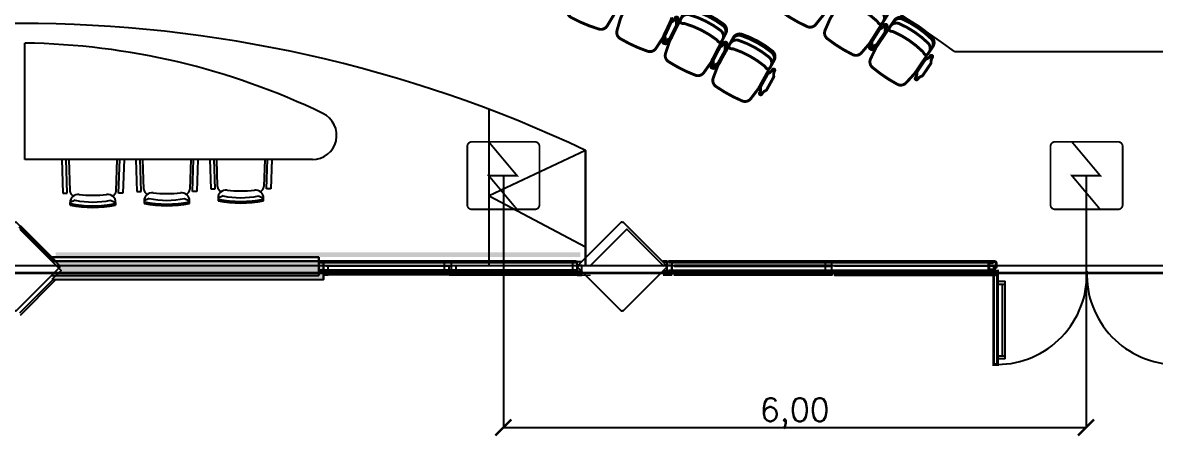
# Model space of a CAD drawing. Header units: metres. Extents: x -331 to 2982, y 362 to 2539.
# Drawn here: x 846.57 to 858.23, y 978.68 to 982.94 of the extents above; entities that cross this region are included whole.
import ezdxf

# ---------------------------------------------------------------- set-up
doc = ezdxf.new("R2010")
doc.units = ezdxf.units.M
doc.layers.get('0').update_dxf_attribs({"color": 251})
doc.layers.get('Defpoints').update_dxf_attribs({"color": 251})
doc.layers.add('_cotas', color=251, linetype='Continuous', lineweight=13)
doc.layers.add('BASE', color=8, linetype='Continuous', lineweight=5)
for name, color, linetype in [('CX', 251, 'Continuous'), ('DET. FUMAÇA', 1, 'Continuous'), ('Est', 251, 'Continuous'), ('Pis', 251, 'Continuous'), ('Renato', 7, 'Continuous')]:
    doc.layers.add(name, color=color, linetype=linetype)
doc.styles.add('COTA', font='simplex.shx')
doc.styles.get("Standard").update_dxf_attribs({"font": 'arial.ttf', "height": 0.3})
doc.dimstyles.new('1_100', dxfattribs={"dimtxt": 0.25, "dimasz": 0.15, "dimexe": 0.5, "dimexo": 0.25, "dimgap": 0.25, "dimtad": 1, "dimtxsty": 'Standard', "dimblk": 'DOT', "dimcen": 0.15, "dimadec": 0, "dimazin": 0, "dimtfac": 1, "dimtmove": 0, "dimatfit": 3, "dimfxl": 1, "dimarcsym": 0})

# ---------------------------------------------------------------- blocks, each defined once
blk = doc.blocks.new('XR_BL2_AND_MON-REV15$0$A$C331768BC')
at = {"layer": 'CX'}
for p, q in [((9.533192470101426e-06, 70.9999990115175), (102.0000095331925, 70.9999990115175)), ((9.533192510957633e-06, -9.884824976325035e-07), (9.533192470180749e-06, 70.9999990115175)), ((102.0000095331925, 70.9999990115175), (102.0000095331925, -9.884824976325035e-07)), ((102.0000095331925, -9.884824976325035e-07), (9.533192510957633e-06, -9.884824976325035e-07))]:
    blk.add_line(p, q, dxfattribs=at)
blk = doc.blocks.new('XR_BL2_AND_MON-REV15$0$A$C03051BF2')
at = {"layer": 'CX'}
blk.add_lwpolyline([(102.0000054412521, 46.20465940108988), (5.441252142190933e-06, 46.20465940108988), (5.441252142190933e-06, 7.562339305877686e-07), (102.0000054412521, 7.562339305877686e-07)], close=True, dxfattribs=at)
blk = doc.blocks.new('XR_BL2_AND_MON-REV15$0$P_M')
at = {"layer": 'Est'}
blk.add_lwpolyline([(0.459619407770866, -0.4313351365234155), (0.4525483399589962, -0.4242640687115564), (0.459619407770866, -0.4171930008996867), (0.007071067811864395, 0.03535533905932198), (-1.77635683940025e-15, 0.02828427124745581), (-0.007071067811864395, 0.03535533905932198), (-0.4596194077713349, -0.4171930009001699), (-0.4525483399594705, -0.4242640687120343), (-0.4596194077713349, -0.4313351365238987), (-0.007071067812340459, -0.8838834764828789), (-4.760636080423436e-13, -0.8768124086710074), (0.007071067811388332, -0.8838834764828789)], close=True, dxfattribs=at)
blk = doc.blocks.new('XR_BL2_AND_MON-REV15$0$D7')
at = {"layer": 'BASE', "elevation": -2360.355438427348}
for points in [[(-0.04330084832417924, 1.385368783851504), (-0.04930210280826941, 1.385368783851732), (-0.04930084832625425, 2.675028270562166), (-0.04330084832639614, 2.675028270562166)], [(0.04369915167603722, 1.385368783851732), (0.04969915167600902, 1.385368783851732), (0.04969915167282579, 2.675028270695293), (0.04369915167285399, 2.675028270695293)], [(-0.04330084832417924, 1.355365691609791), (-0.04930210280826941, 1.355365691609563), (-0.04930084832625425, 0.06570620489912926), (-0.04330084832639614, 0.06570620489912926)], [(0.04369915167603722, 1.355365691609563), (0.04969915167600902, 1.355365691609563), (0.04969915167282579, 0.06570620476600197), (0.04369915167285399, 0.06570620476600197)]]:
    blk.add_lwpolyline(points, close=True, dxfattribs=at)
at = {"layer": 'BASE'}
blk.add_lwpolyline([(0.05000000000001137, -0.04999999999995453), (0.04996450950045528, 0.04001548220003315), (-0.05000000000001137, 0.04001548220003315), (-0.05000000000001137, -0.05000000000006821)], dxfattribs=at)
at = {"layer": 'BASE', "yscale": 0.0009999999999763531}
for name, p, xscale, zscale in [('XR_BL2_AND_MON-REV15$0$A$C03051BF2', (0.05119915662328367, 2.654529816060062, 0.02949154505859042), -0.0009999999999763531, 0.001000000000004775), ('XR_BL2_AND_MON-REV15$0$A$C331768BC', (-0.05080211234360377, 1.334867238718402, 0.05898309011718084), 0.0009999999999763531, 0.0009999999999763531)]:
    blk.add_blockref(name, p, dxfattribs=dict(at, xscale=xscale, zscale=zscale))
at = {"layer": 'BASE', "xscale": 0.0009999999999763531, "yscale": 0.0009999999999763531, "zscale": 0.0009999999999763531, "rotation": 180}
blk.add_blockref('XR_BL2_AND_MON-REV15$0$A$C03051BF2', (0.05119915662328367, 0.08620465940123268, 0.02949154505859042), dxfattribs=at)
blk = doc.blocks.new('Detector de fumaça')
at = {"layer": 'DET. FUMAÇA', "linetype": 'Continuous', "lineweight": 15, "const_width": 0.01870277497772515}
blk.add_lwpolyline([(774.59948291868, 539.8157648447526), (775.2490596285452, 539.8157648447526, -0.414213562373095), (775.2958165659895, 539.7690079073084), (775.2958165659895, 539.1669315525518, -0.414213562373095), (775.2490596285452, 539.1201746151075), (774.59948291868, 539.1201746151075, -0.414213562373095), (774.5527259812357, 539.1669315525518), (774.5527259812357, 539.7690079073084, -0.414213562373095)], format="xyb", close=True, dxfattribs=at)
blk.add_lwpolyline([(774.7729620717275, 539.8157648447526), (775.0644559117889, 539.46796972993), (774.7729620717275, 539.46796972993), (775.0644559117889, 539.1201746151075)], dxfattribs=at)
blk = doc.blocks.new('_ARCHTICK')
at = {"color": 0, "linetype": 'ByBlock', "const_width": 0.15}
blk.add_lwpolyline([(-0.5, -0.5), (0.5, 0.5)], dxfattribs=at)
blk = doc.blocks.new('*D4775')
at = {"layer": '_cotas', "color": 1, "lineweight": -2, "transparency": 16777216}
for p, q in [((851.5200296504113, 981.367272236841), (851.5200296504113, 978.7735036143417)), ((857.5200296504113, 981.367272236841), (857.5200296504113, 978.7735036143417)), ((851.5200296504113, 978.7735036143417), (857.5200296504113, 978.7735036143417))]:
    blk.add_line(p, q, dxfattribs=at)
at = {"layer": 'Defpoints', "color": 0, "transparency": 16777216}
for p in [(851.5200296504113, 981.367272236841), (857.5200296504113, 981.367272236841), (857.5200296504113, 978.7735036143417)]:
    blk.add_point(p, dxfattribs=at)
at = {"layer": '_cotas', "color": 1, "lineweight": -2, "transparency": 16777216, "xscale": 0.165, "yscale": 0.165, "zscale": 0.165, "rotation": 180}
blk.add_blockref('_ARCHTICK', (851.5200296504113, 978.7735036143417), dxfattribs=at)
at = {"layer": '_cotas', "color": 1, "lineweight": -2, "transparency": 16777216, "xscale": 0.165, "yscale": 0.165, "zscale": 0.165}
blk.add_blockref('_ARCHTICK', (857.5200296504113, 978.7735036143417), dxfattribs=at)
at = {"layer": '_cotas', "color": 1, "transparency": 16777216, "insert": (854.5200296504113, 978.9201107571989), "char_height": 0.24, "attachment_point": 5, "style": 'COTA'}
blk.add_mtext('\\A1;6,00', dxfattribs=at)
blk = doc.blocks.new('_Dot')
at = {"color": 0, "linetype": 'ByBlock', "lineweight": -2}
blk.add_line((-0.5, 0), (-1, 0), dxfattribs=at)
at = {"color": 0, "linetype": 'ByBlock', "const_width": 0.5}
blk.add_lwpolyline([(-0.25, 0, 1), (0.25, 0, 1)], format="xyb", close=True, dxfattribs=at)

msp = doc.modelspace()

# ---------------------------------------------------------------- hatches: boundary and pattern name
at = {"layer": 'Renato'}
h = msp.add_hatch(color=256, dxfattribs=at)
h.dxf.hatch_style = 1
h.paths.add_polyline_path([(852.3126253225582, 980.5284729468397), (846.9083700034092, 980.5284729468397), (846.9083700034092, 980.5784729468396), (852.3126253225582, 980.5784729468396)])
msp.add_hatch(color=256, dxfattribs=at).paths.add_polyline_path([(846.8703110778065, 980.2961892983969), (849.6660470090931, 980.2961892983969), (849.6660470090931, 980.486189298397), (846.8703110778065, 980.486189298397), (846.9653110778063, 980.391189298397)])

# ---------------------------------------------------------------- linework, layer by layer
at = {"lineweight": 0}
msp.add_lwpolyline([(830.5100286814488, 980.364766375267), (862.4471663392476, 980.3647525514682, 1.000162268804467), (862.4485746972248, 989.1047428674917), (862.1179543373294, 989.1022436429992), (862.1179543374267, 991.1172524200954), (862.1929543374265, 991.1172524200954), (862.1929543374265, 991.3072524200954), (830.7929543372295, 991.3072524200954), (830.7929543372295, 991.1172524200954), (830.8679543372284, 991.1172524200954), (830.8679543373266, 989.1047654683819, 1.039799903503053), (830.5074033115545, 980.3647452163193, 0.005135223154421773)], format="xyb", close=True, dxfattribs=at)
at = {"layer": 'Pis'}
for p, q in [((846.5929543374664, 981.5322524199598), (846.5929543374646, 982.731269538446)), ((856.1666226679895, 982.6446692692882), (858.8979543374658, 982.6446692692882)), ((856.1666226679895, 982.6446692692882), (858.8979543374658, 982.6446692692882)), ((849.5529992793258, 981.532252419958), (846.5929543374664, 981.5322524199598)), ((846.9723393666559, 981.5322524199589), (846.9841613996218, 981.1850789057223)), ((847.0281613996235, 981.1850789057223), (847.0163393666558, 981.5322524199589)), ((847.0438985901278, 981.5322524199589), (847.0545489447945, 981.2096661815283)), ((847.5310302131224, 981.2096661815274), (847.541680567791, 981.5322524199589)), ((847.5574177582971, 981.1850789057223), (847.5692397912649, 981.5322524199589)), ((847.6132397912647, 981.5322524199589), (847.601417758297, 981.1850789057223)), ((847.7343684450066, 981.5322524199589), (847.7455796536947, 981.2030167690752)), ((847.7895796536945, 981.2030167690752), (847.7783684450064, 981.5322524199589)), ((847.8159671988692, 981.2276040448812), (847.8059090722131, 981.5322524199589)), ((848.3025065938514, 981.5322524199589), (848.2924484671971, 981.2276040448821)), ((848.3188360123681, 981.2030167690752), (848.3300472210562, 981.5322524199589)), ((848.3740472210561, 981.5322524199589), (848.3628360123698, 981.2030167690752)), ((848.4967004195737, 981.5322524199589), (848.5069954038486, 981.2299232114699)), ((848.5509954038484, 981.2299232114699), (848.5407004195736, 981.5322524199589)), ((848.5773829490231, 981.2545104872759), (848.5682131527433, 981.5322524199589)), ((849.0630340136308, 981.5322524199589), (849.053864217351, 981.2545104872768)), ((849.0802517625239, 981.2299232114699), (849.0905467467987, 981.5322524199589)), ((849.1345467467986, 981.5322524199589), (849.1242517625237, 981.2299232114699)), ((848.5069954038486, 981.2299232114699), (848.5509954038484, 981.2299232114699)), ((849.1242517625237, 981.2299232114699), (849.0802517625239, 981.2299232114699)), ((846.9841613996218, 981.1850789057223), (847.0281613996235, 981.1850789057223)), ((847.1106904444337, 981.1138090966504), (847.0585411884317, 981.0887459964285)), ((847.0593718905807, 981.0635850426249), (847.0585411884317, 981.0887459964285)), ((847.474888713487, 981.1138090966504), (847.5270379694889, 981.0887459964285)), ((847.5270379694853, 981.0887459964276), (847.5262078786641, 981.0636035590476)), ((847.601417758297, 981.1850789057223), (847.5574177582971, 981.1850789057223)), ((847.7455796536947, 981.2030167690752), (847.7895796536945, 981.2030167690752)), ((847.8721086985047, 981.1317469600033), (847.8199594425027, 981.1066838597815)), ((847.8199594425064, 981.1066838597806), (847.8207895333276, 981.0815414224005)), ((848.236306967558, 981.1317469600033), (848.2884562235599, 981.1066838597815)), ((848.287625521411, 981.0815229059779), (848.2884562235599, 981.1066838597815)), ((848.3628360123698, 981.2030167690752), (848.3188360123681, 981.2030167690752)), ((848.6335244486604, 981.1586534023979), (848.5813751926585, 981.1335903021761)), ((848.5813751926603, 981.1335903021752), (848.5822052834815, 981.1084478647952)), ((848.9977227177137, 981.1586534023979), (849.0498719737157, 981.1335903021761)), ((849.0490412715649, 981.1084293483725), (849.0498719737157, 981.1335903021761)), ((846.8646448130476, 980.5272524199574), (849.6179543374642, 980.5272524199574)), ((846.8646448130471, 980.5272524199577), (849.6179543374628, 980.5272524199565)), ((849.6179543374642, 980.5272524199574), (846.8646448130476, 980.5272524199574)), ((849.6179543374642, 980.5272524199574), (849.6179543374642, 980.3372524199574)), ((849.6179543374628, 980.5272524199565), (849.6179543374637, 980.4821363199555)), ((849.6179543374642, 980.3372524199574), (849.6179543374642, 980.5272524199574)), ((849.6179543374637, 980.4821363199555), (852.3261477618753, 980.4821363199537)), ((853.1596515588672, 980.4822456741379), (853.159767959668, 980.482252419961)), ((853.2070172191711, 980.3818521127544), (853.2070172191711, 980.4818521127547)), ((846.8646448130494, 980.3372524199574), (849.6179543374642, 980.3372524199574)), ((846.8646448130494, 980.3372524199574), (849.6179543374642, 980.3372524199574)), ((852.2786902687508, 980.3822524199586), (852.3262638618808, 980.3822524199586)), ((856.6086902687571, 980.278975281962), (856.688690268757, 980.278975281962)), ((856.688690268757, 979.4789752819618), (856.688690268757, 980.278975281962)), ((856.6086902687571, 980.2489752819617), (856.688690268757, 980.2489752819617)), ((856.6586902687573, 979.5089752819617), (856.6586902687573, 980.2489752819617)), ((856.688690268757, 979.5089752819617), (856.6086902687571, 979.5089752819617)), ((856.688690268757, 979.4789752819618), (856.6086902687571, 979.4789752819618))]:
    msp.add_line(p, q, dxfattribs=at)
at = {"layer": 'Pis', "const_width": 0.03}
for points in [[(830.5100286814488, 980.364766375267), (862.4471663392476, 980.3647525514682, 1.000162268804467), (862.4485746972248, 989.1047428674917), (862.1179543373294, 989.1022436429992), (862.1179543374267, 991.1172524200954), (862.1929543374265, 991.1172524200954), (862.1929543374265, 991.3072524200954), (830.7929543372295, 991.3072524200954), (830.7929543372295, 991.1172524200954), (830.8679543372284, 991.1172524200954), (830.8679543373266, 989.1047654683819, 1.039799903503053), (830.5074033115545, 980.3647452163193, 0.005135223154421773)], [(855.062576542733, 983.1509314520342, -0.08991018037199824), (855.364603715544, 982.9610499880218, -0.08627828856473259), (855.3803170482784, 982.9407231064249, 0.577350269189631), (855.4235876324406, 982.939093214959), (855.4699713011573, 983.0128714976368, 0.3626103794525137), (855.457081023254, 983.1081452294768, 0.08991018037199824), (855.155053850443, 983.2980266934894, 0.3626103794525141), (855.0636074686486, 983.2683483764893), (855.0172237999318, 983.1945700938118, 0.5773502691896325), (855.0374475645981, 983.1562817229574, -0.08627828856473288)], [(853.391798534331, 982.9317244356976, -0.08991018037199824), (853.7102036208089, 982.7708095998466, -0.08627828856473259), (853.7277425074221, 982.7520351918017, 0.577350269189631), (853.7709767246947, 982.7544440207278), (853.8102845132485, 982.8322230505332, 0.3626103794525137), (853.7885734125498, 982.9258813195202, 0.08991018037199824), (853.4701683260719, 983.0867961553711, 0.3626103794525141), (853.3818849423519, 983.0487266478594), (853.3425771537982, 982.970947618054, 0.5773502691896325), (853.3662803694774, 982.9347101020464, -0.08627828856473288)], [(853.2274712880476, 982.7744928219029, 0.1648511582363436), (853.2366340466874, 982.7834866145104), (853.3016357402025, 982.9121066372415, 0.1648511582363436), (853.3034423225686, 982.9248180774237, -0.1620887611024389), (853.3110729232098, 982.9806638590806, 1), (853.2887604455591, 982.9919400881076, -0.1620887611024389), (853.2483235614195, 982.9526738711256, 0.1648511582363436), (853.2391608027801, 982.9436800785181), (853.1741591092646, 982.815060055787, 0.1648511582363436), (853.172352526899, 982.8023486156046, -0.1620887611024389), (853.1647219262572, 982.7465028339479, 1), (853.187034403908, 982.7352266049206, -0.1620887611024389)], [(853.1850081764455, 982.8113667605376), (853.2453182910463, 982.9422522848863, -0.1648511582363436), (853.2541499722165, 982.9515713974545, 0.1620887611024389), (853.293141114274, 982.992273587028, -1), (853.3158466019172, 982.9818112340013, 0.1620887611024389), (853.310239590312, 982.9257261306684, -0.1648511582363436), (853.3088936564486, 982.9129576964108), (853.2485835418479, 982.782072172062, -0.1648511582363436), (853.2397518606772, 982.7727530594939, 0.1620887611024389), (853.2007607186201, 982.7320508699202, -1), (853.178055230977, 982.7425132229471, 0.1620887611024389), (853.1836622425822, 982.79859832628, -0.1648511582363436)], [(855.5402386637993, 982.8470642575683, -0.08991018037199824), (855.8356502559654, 982.6470458216534, -0.08627828856473259), (855.8506649544029, 982.6261975658056, 0.577350269189631), (855.8938553371563, 982.6231006580635), (855.9427152346557, 982.6952629067453, 0.3626103794525137), (855.933064537775, 982.7909190999212, 0.08991018037199824), (855.6376529456088, 982.9909375358359, 0.3626103794525141), (855.545252365197, 982.9643786205211), (855.4963924676972, 982.8922163718391, 0.5773502691896325), (855.5153056582963, 982.8532639493044, -0.08627828856473288)], [(853.8934188733692, 982.6701381626751, -0.08991018037199824), (854.2057994578095, 982.4978194058424, -0.08627828856473259), (854.2226482630208, 982.4784233056155, 0.577350269189631), (854.2659412971343, 982.4792678156562), (854.3080348009539, 982.5555751983572, 0.3626103794525137), (854.2897232614455, 982.6499570332833, 0.08991018037199824), (853.9773426770048, 982.822275790116, 0.3626103794525141), (853.887740923707, 982.7874222530045), (853.8456474198879, 982.7111148703034, 0.5773502691896325), (853.8680253040934, 982.6740442579746, -0.08627828856473288)], [(855.3572877261877, 982.7119562316236, 0.1648511582363436), (855.3675176922525, 982.7197145977964), (855.4483153203887, 982.8390463776989, 0.1648511582363436), (855.4517203334694, 982.8514258097246, -0.1620887611024389), (855.4663758731572, 982.9058518379782, 1), (855.4456746820392, 982.9198682814038, -0.1620887611024389), (855.4005819513245, 982.8860507854638, 0.1648511582363436), (855.3903519852597, 982.878292419291), (855.309554357123, 982.7589606393885, 0.1648511582363436), (855.3061493440432, 982.7465812073631, -0.1620887611024389), (855.2914938043555, 982.6921551791092, 1), (855.3121949954725, 982.6781387356837, -0.1620887611024389)], [(855.3175709883449, 982.7516737896888), (855.394273777511, 982.8736779393778, -0.1648511582363436), (855.4042346524643, 982.8817788912681, 0.1620887611024389), (855.4481541684986, 982.9171066920246, -1), (855.4693189514414, 982.9038006045846, 0.1620887611024389), (855.4565182506399, 982.848908715803, -0.1648511582363436), (855.4535351697518, 982.8364208945452), (855.3768323805857, 982.7144167448562, -0.1648511582363436), (855.3668715056333, 982.7063157929658, 0.1620887611024389), (855.3229519895986, 982.6709879922093, -1), (855.3017872066557, 982.6842940796494, 0.1620887611024389), (855.3145879074568, 982.7391859684308, -0.1648511582363436)], [(853.7235157151667, 982.5189490721943, 0.1648511582363436), (853.7329975759017, 982.5276057902995), (853.8026058936143, 982.6537922099826, 0.1648511582363436), (853.8048707633493, 982.6664300427256, -0.1620887611024389), (853.8145149801248, 982.721963514414, 1), (853.7926246740185, 982.7340388818434, -0.1620887611024389), (853.7507948972511, 982.6962599568903, 0.1648511582363436), (853.7413130365162, 982.6876032387852), (853.6717047188035, 982.5614168191021, 0.1648511582363436), (853.6694398490686, 982.5487789863594, -0.1620887611024389), (853.6597956322935, 982.4932455146707, 1), (853.6816859383994, 982.4811701472413, -0.1620887611024389)], [(853.6828835997048, 982.557962033962), (853.74788529322, 982.6865820566929, -0.1648511582363436), (853.7570480518593, 982.6955758493004, 0.1620887611024389), (853.7974849359994, 982.7348420662827, -1), (853.8197974136497, 982.7235658372554, 0.1620887611024389), (853.8121668130084, 982.6677200555985, -0.1648511582363436), (853.8103602306423, 982.6550086154164), (853.7453585371272, 982.5263885926852, -0.1648511582363436), (853.7361957784874, 982.5173948000777, 0.1620887611024389), (853.6957588943478, 982.4781285830957, -1), (853.6734464166971, 982.4894048121228, 0.1620887611024389), (853.6810770173388, 982.5452505937797, -0.1648511582363436)], [(855.7815415146056, 982.4393857292796), (855.8623391427423, 982.5587175091823, -0.1648511582363436), (855.872569108807, 982.5664758753549, 0.1620887611024389), (855.9176618395222, 982.600293371295, -1), (855.9383630306397, 982.5862769278692, 0.1620887611024389), (855.923707490952, 982.5318508996156, -0.1648511582363436), (855.9203024778717, 982.5194714675902), (855.8395048497355, 982.4001396876874, -0.1648511582363436), (855.8292748836707, 982.3923813215149, 0.1620887611024389), (855.784182152955, 982.3585638255747, -1), (855.763480961838, 982.3725802690005, 0.1620887611024389), (855.7781365015258, 982.4270062972541, -0.1648511582363436)], [(854.170803698034, 982.2860984417082), (854.2404120157466, 982.4122848613913, -0.1648511582363436), (854.2498938764816, 982.4209415794965, 0.1620887611024389), (854.2917236532489, 982.4587205044495, -1), (854.3136139593553, 982.4466451370201, 0.1620887611024389), (854.3039697425797, 982.3911116653317, -0.1648511582363436), (854.3017048728448, 982.3784738325887), (854.2320965551321, 982.2522874129056, -0.1648511582363436), (854.2226146943972, 982.2436306948005, 0.1620887611024389), (854.1807849176298, 982.2058517698474, -1), (854.1588946115239, 982.2179271372768, 0.1620887611024389), (854.168538828299, 982.2734606089655, -0.1648511582363436)], [(856.5731327404405, 980.4113635410065), (856.5731275077051, 980.4108625523095), (856.5761273440771, 980.410831219566), (856.5760041019525, 980.3990318631691), (856.5765974378387, 980.3984260018874), (856.5767446910963, 980.4125242145053), (856.5793445492855, 980.412497059461), (856.579030839765, 980.3824621143742), (856.5805307579517, 980.3824464480026), (856.5805037771274, 980.3798632698936, -3.099482816463403), (856.5736438155823, 980.3813213276942, 0.2944962882189703), (856.5748377800323, 980.3831308715314), (856.5749707349028, 980.3958424819537), (856.5749705349131, 980.3958424840423), (856.5729708439881, 980.395863370449), (856.5729655871755, 980.3953636056665), (856.5744243022746, 980.3953630305375), (856.5744198360658, 980.384035269469, -0.4289587245186229), (856.5724191127347, 980.3820514200909), (856.5596191137292, 980.3820564667601, -0.4142135623730949), (856.5546210854732, 980.3870584377269), (856.5546250216776, 980.3970419351024), (856.5496552745508, 980.3970438945298), (856.5496552745508, 980.3810521713074), (856.5191552745514, 980.3810521713074), (856.5191552745514, 980.483052171305), (856.5496552745508, 980.483052171305), (856.5496552745508, 980.4670438999703), (856.554652627156, 980.4670584315088), (856.5546565698664, 980.4770584307316, -0.4225789089356742), (856.5594585408485, 980.4820565378418), (856.5779585394107, 980.482049243828, -0.414213562373095), (856.5944520326561, 980.4655427396381), (856.594436064679, 980.4250427427858, -0.4142135623730951), (856.5924352762927, 980.4230435314837), (856.5849327768756, 980.423046489502), (856.586436183582, 980.4253458969308), (856.5804361840487, 980.425348262557), (856.5819377771081, 980.4230476703435), (856.5744352776915, 980.4230506283623), (856.5744306696092, 980.4113630292707)]]:
    msp.add_lwpolyline(points, format="xyb", close=True, dxfattribs=at)
for points in [[(852.7364359888816, 983.2341929691456, -0.1493885917164537), (852.7335459679894, 983.2051107185005), (852.6593419055139, 983.0274422889886, -0.03723968718801749), (852.6526040800277, 983.0141805149613), (852.5891217458934, 982.9093539808032, -0.3422137777407059), (852.5033345443976, 982.876392705193, -0.05155569645779766), (852.2186522174129, 982.99529162964, -0.3422137777407046), (852.1817919525079, 983.0794772014531), (852.2117244917422, 983.1983159666167, -0.03723968718801616), (852.2164205147405, 983.21243050914), (852.290624577216, 983.390098938652, -0.1493885917164474), (852.3092776079561, 983.4125976934513)], [(854.925674714515, 983.2263507517398, -0.1493885917164537), (854.9189911019453, 983.1978997614872), (854.8221009279464, 983.0315128391778, -0.03723968718801749), (854.8136801147657, 983.019250586203), (854.7369832672698, 982.9236671012548, -0.3422137777407059), (854.6476108532147, 982.9022553933285, -0.05155569645779766), (854.3810051520613, 983.0575048108631, -0.3422137777407046), (854.3555179114242, 983.1458014143936), (854.4007952932743, 983.2596810337445, -0.03723968718801616), (854.40730395339, 983.2730567687202), (854.5041941273889, 983.4394436910293, -0.1493885917164474), (854.5256398375482, 983.459298439557)], [(853.2503091673684, 982.9973883197729, -0.1493885917164537), (853.2463698275164, 982.9684295365653), (853.1657922498598, 982.7935593912803, -0.03723968718801749), (853.1585794671005, 982.7805498291236), (853.0913495557447, 982.6780864306354, -0.3422137777407059), (853.004426995702, 982.6482475602481, -0.05155569645779766), (852.7242284257213, 982.7773589188232, -0.3422137777407046), (852.6904352214201, 982.8628218287513), (852.7246437483659, 982.9805009929855, -0.03723968718801616), (852.7298468871008, 982.994436569398), (852.810424464758, 983.169306714683, -0.1493885917164474), (852.8298785464794, 983.1911165342078)], [(855.4063409739924, 982.9277082453048, -0.1493885917164537), (855.3986960088519, 982.8995003735074), (855.2962169306497, 982.7364962255112, -0.03723968718801749), (855.2873849677394, 982.7245267069836), (855.2074895988458, 982.6316001820296, -0.3422137777407059), (855.1174422370527, 982.6132327580251, -0.05155569645779766), (854.856256835194, 982.7774374089579, -0.3422137777407046), (854.8337797275603, 982.8665478419205), (854.8828944127504, 982.9788258749877, -0.03723968718801616), (854.889853098141, 982.991973104364), (854.9923321763431, 983.1549772523601, -0.1493885917164474), (855.0144391142562, 983.1740930264596)], [(855.4321673043582, 982.9527401186551, 0.3626103794525137), (855.4192770264549, 983.0480138504954, 0.08991018037199824), (855.1172498536439, 983.2378953145078, 0.3626103794525141), (855.0258034718495, 983.2082169975076)], [(853.8035187758319, 982.8188355639429, 0.3626103794525137), (853.7818076751332, 982.9124938329298, 0.08991018037199797), (853.4634025886553, 983.0734086687805, 0.3626103794525144), (853.3751192049353, 983.0353391612691)], [(853.7548658561664, 982.7415016609382, -0.1493885917164537), (853.7498823459214, 982.7127041931853), (853.6630365648821, 982.5408608806918, -0.03723968718801749), (853.6553582516804, 982.528120533404), (853.5844686300147, 982.4281541863124, -0.3422137777407059), (853.4965243158736, 982.4014767194058, -0.05155569645779766), (853.2211757116679, 982.5406317685213, -0.3422137777407046), (853.1904937343902, 982.6272603198233), (853.2289335398173, 982.7436260809793, -0.03723968718801616), (853.2346369939855, 982.757364478018), (853.3214827750248, 982.9292077905116, -0.1493885917164474), (853.3417124819894, 982.9503001701653)], [(853.7782475581353, 982.768830949927, 0.3626103794525137), (853.7565364574361, 982.8624892189139, 0.08991018037199824), (853.4381313709587, 983.0234040547648, 0.3626103794525141), (853.3498479872387, 982.9853345472532)], [(855.9343053686002, 982.6828421920748, 0.3626103794525137), (855.9246546717195, 982.7784983852507, 0.08991018037199797), (855.6292430795534, 982.9785168211654, 0.3626103794525144), (855.5368424991416, 982.9519579058506)], [(855.8762323711321, 982.6123073346569, -0.1493885917164537), (855.8676348545855, 982.5843750552551), (855.7596848498683, 982.4249413379478, -0.03723968718801749), (855.7504519049085, 982.413278333617), (855.6674499931064, 982.3231157490939, -0.3422137777407059), (855.5768313494141, 982.3078137542659, -0.05155569645779766), (855.3213669330985, 982.4807846001584, -0.3422137777407046), (855.3019258349427, 982.5706062753422), (855.3548212808387, 982.6811534635206, -0.03723968718801616), (855.3622219804092, 982.6940570517233), (855.4701719851269, 982.8534907690309, -0.1493885917164474), (855.4929147004736, 982.8718455619194)], [(855.9028930416348, 982.6364486409998, 0.3626103794525137), (855.8932423447541, 982.7321048341757, 0.08991018037199824), (855.5978307525879, 982.9321232700904, 0.3626103794525141), (855.5054301721761, 982.9055643547756)], [(854.2737274094156, 982.4933825316025, 0.3626103794525137), (854.2554158699072, 982.5877643665287, 0.08991018037199824), (853.9430352854665, 982.7600831233615, 0.3626103794525141), (853.8534335321688, 982.72522958625)], [(854.3007895804958, 982.5424410146934, 0.3626103794525137), (854.2824780409878, 982.6368228496194, 0.08991018037199797), (853.9700974565471, 982.8091416064524, 0.3626103794525144), (853.8804957032494, 982.7742880693406)], [(854.2493731419895, 982.4669162571811, -0.1493885917164537), (854.2433519746078, 982.4383177420677), (854.1503514942874, 982.2697258549758, -0.03723968718801749), (854.1422176859028, 982.2572713737015), (854.0677610039415, 982.1599327301835, -0.3422137777407059), (853.9789098755423, 982.1364515331823, -0.05155569645779766), (853.708771107164, 982.2854684025331, -0.3422137777407046), (853.681240457076, 982.373149375019), (853.7238613016343, 982.4880496475157, -0.03723968718801616), (853.7300576170405, 982.5015729096233), (853.8230580973609, 982.670164796715, -0.1493885917164474), (853.8440369901191, 982.6905121695675)]]:
    msp.add_lwpolyline(points, format="xyb", dxfattribs=at)
for points in [[(850.9333214848998, 980.4759515716348), (850.9333214848998, 980.4819515716347), (849.6436619980564, 980.4819515716315), (849.6436619980564, 980.4759515716316)], [(850.9333214849007, 980.3889515716344), (850.9333214848998, 980.3829503171503), (849.64366199819, 980.3829515716325), (849.64366199819, 980.3889515716323)], [(850.9633245771424, 980.4759515716348), (850.9633245771424, 980.4819515716347), (852.2529840639859, 980.4819515716315), (852.2529840639859, 980.4759515716316)], [(850.9633245771424, 980.3889515716344), (850.9633245771424, 980.3829503171503), (852.2529840638526, 980.3829515716325), (852.2529840638526, 980.3889515716323)], [(854.8528521978428, 980.4755521713048), (854.8528521978428, 980.4815521713047), (853.2327234239369, 980.4815521713033), (853.2327234239369, 980.4755521713034)], [(854.8528521978428, 980.3885521713046), (854.8528521978428, 980.3825509168205), (853.2327234239369, 980.382552171304), (853.2327234239369, 980.3885521713039)], [(854.8828552900854, 980.4755521713048), (854.8828552900854, 980.4815521713047), (856.53965372843, 980.4815521713033), (856.53965372843, 980.4755521713034)], [(854.882855290085, 980.3885521713046), (854.8828552900854, 980.3825509168205), (856.53965372843, 980.382552171304), (856.53965372843, 980.3885521713039)], [(856.6086902687571, 980.3822533268428), (856.5686902687571, 980.3822533268428), (856.5686902687571, 979.4222533268428), (856.6086902687571, 979.4222533268428)]]:
    msp.add_lwpolyline(points, close=True, dxfattribs=at)
for points in [[(853.2070172191711, 980.3818521127544), (853.1592445058427, 980.3818521127544)], [(853.2070172191711, 980.4818521127547), (853.1600451202498, 980.4818521127547)]]:
    msp.add_lwpolyline(points, dxfattribs=at)
at = {"layer": 'Pis'}
for centre, radius, start, end in [((846.6634967941677, 969.4026798031987), 16.29907010825283, 54.33485257960935, 91.0992891568222), ((846.6634967941677, 969.4026798031987), 16.29907010825283, 54.33485257960935, 91.0992891568222), ((846.492954337466, 975.4437702452949), 7.288482174663022, 64.23002704439608, 89.21386132382017), ((849.5529992793258, 981.7822524199589), 0.25, 270, 64.23002704439608), ((847.1094985633467, 981.2120197790489), 0.05500000000292061, 182.4525890080347, 253.6050063429127), ((847.4760805945707, 981.2120197790484), 0.05500000000226885, 286.3949936565173, 357.5474109913915), ((847.8709168174214, 981.2299576424018), 0.05500000000289764, 182.4525890080867, 253.6050063429396), ((848.2374988486449, 981.2299576424027), 0.05500000000292061, 286.3949936570872, 357.5474109919653), ((848.6323325675753, 981.2568640847965), 0.05500000000289764, 182.4525890080867, 253.6050063429396), ((848.6638302658534, 981.136312599871), 0.08250000000049505, 82.88082916574187, 181.8909634896466), ((848.815623583188, 982.3516665821869), 1.142296519229716, 262.8808291660044, 277.1191708339955), ((848.9674169005225, 981.1363125998712), 0.08250000000018674, 358.109036510784, 97.11917083441567), ((848.9989145987997, 981.256864084796), 0.05500000000195843, 286.3949936583641, 357.5474109932171), ((847.140996261624, 981.0914682941245), 0.082499999999304, 82.88082916613574, 181.8909634898028), ((847.2927895789603, 981.9735754858445), 0.8788391996165635, 258.0414412429406, 281.9585587570594), ((847.2927895789585, 982.3068222764466), 1.142296519237049, 262.8808291660044, 277.1191708339955), ((847.4445828962926, 981.0914682941241), 0.08249999999959266, 358.1090365097801, 97.11917083368047), ((847.9024145156986, 981.109406157477), 0.08249999999959266, 82.88082916631956, 181.8909634902199), ((848.0542523484296, 982.2076047706767), 1.133430621185467, 258.0840984373421, 281.911269647916), ((848.0542078330313, 981.9915133491975), 0.8788391996165635, 258.0414412429406, 281.9585587570594), ((848.0542078330332, 982.3247601397995), 1.142296519237049, 262.8808291660044, 277.1191708339955), ((848.2060011503677, 981.1094061574775), 0.082499999999304, 358.1090365101972, 97.11917083386426), ((848.8156680985835, 982.2345112130713), 1.133430621185467, 258.0840984373421, 281.911269647916), ((848.815668093835, 982.2383473155408), 1.153766723655076, 258.3256812636478, 281.6697736159976), ((848.8156235831852, 982.0184197915921), 0.8788391996165635, 258.0414412429406, 281.9585587570594), ((847.292745063562, 982.1896669073237), 1.133430621185467, 258.088730352084, 281.9159015626578), ((847.2927450683105, 982.1935030097932), 1.153766723655076, 258.3302263840024, 281.6743187363521), ((848.0542523436811, 982.2114408731461), 1.153766723655076, 258.3256812636478, 281.6697736159976), ((856.6001236945158, 980.3512962938255), 0.9290824617299966, 270.5283013340677, 1.909449136124989), ((858.4572568429958, 980.3512962938203), 0.9290824617245635, 178.090550863536, 269.4716986660886)]:
    msp.add_arc(centre, radius, start, end, dxfattribs=at)
at = {"layer": 'Renato'}
for p, q in [((851.3752278158495, 980.4454641843981), (851.3752278158496, 982.048602075682)), ((852.3667834813067, 981.6267226019056), (851.3752278158496, 981.1579120067759)), ((851.3752278158496, 981.1579120067759), (852.3667834813068, 980.6326311055882)), ((834.4153101709171, 980.4411902052825), (858.6239155815072, 980.4411902052826)), ((846.8703110778065, 980.486189298397), (849.6660470090931, 980.486189298397)), ((849.6660470090931, 980.486189298397), (849.6660470090931, 980.2961892983969)), ((853.2551098908003, 980.3407889911941, -2360.355438427348), (853.2551098908003, 980.4407889911944)), ((846.8703110778065, 980.2961892983969), (849.6660470090931, 980.2961892983969))]:
    msp.add_line(p, q, dxfattribs=at)
at = {"layer": 'Renato', "color": 2}
for p, q in [((846.8844532134292, 980.486189298397), (846.5339759412825, 980.8366665705436)), ((846.5410470090949, 979.9527830940607), (846.884453213431, 980.2961892983969)), ((846.5481180769068, 979.9315698906252), (846.9127374846785, 980.2961892983969))]:
    msp.add_line(p, q, dxfattribs=at)
at = {"layer": 'Renato'}
for points in [[(846.5410461022157, 980.8154542739877), (846.870311077806, 980.4861892983973), (849.6660470090919, 980.4861892983964), (849.6660470090928, 980.4410731983954), (852.3742404335044, 980.4410731983936), (852.4147418029233, 980.439148160942), (852.7916978242065, 980.8148025519969), (853.1676418909346, 980.4388584852696), (853.2078606312971, 980.4411892984009), (858.6667838472686, 980.4411902052826), (858.9460470090944, 980.7204533671085), (858.9460470090944, 985.0011887984057), (858.9460470090944, 985.0011887984057), (860.869105589808, 985.0011887984066), (860.869105589808, 988.9211805213063), (859.3953023007134, 988.9211805213063), (859.0416978242065, 988.5675760447995), (858.616782940383, 988.9911892983993), (858.971047009094, 989.3454533671103), (858.971047009094, 991.1661892984076), (849.6577560177402, 991.1661892984058), (849.6577560177311, 991.0761892984011), (846.6110470089943, 991.0761892984011), (846.471047009094, 991.0761892984011)], [(849.6660638380467, 980.4461892983965), (849.6660638380467, 980.4360731983942)], [(853.2551098908003, 980.4407889911944), (853.1653090424728, 980.4407889911944)], [(849.6660470090931, 980.3463053983987), (849.6660470090931, 980.3361892983964)], [(853.2551098908003, 980.3407889911941), (853.1649107391275, 980.3407889911941)]]:
    msp.add_lwpolyline(points, dxfattribs=at)
msp.add_lwpolyline([(852.3667829403805, 981.6267222411661), (852.3667834813067, 980.4458638335373), (852.3667829403805, 981.6267222411661, 0.2245786443253761), (840.7153125336354, 981.6267229162443), (840.7153125336355, 980.4411715531485)], format="xyb", dxfattribs=at)
at = {"layer": 'Renato', "color": 2}
msp.add_lwpolyline([(846.9127374846767, 980.486189298397), (846.5481180769063, 980.8508087061673)], dxfattribs=at)
at = {"layer": 'Renato'}
for points in [[(846.8703110778065, 980.2961892983969), (849.6660470090931, 980.2961892983969), (849.6660470090931, 980.486189298397), (846.8703110778065, 980.486189298397), (846.9653110778063, 980.391189298397)], [(854.9009448694719, 980.4344890497445), (854.9009448694719, 980.4404890497444), (853.2808160955664, 980.440489049743), (853.2808160955664, 980.434489049743)], [(854.9309479617143, 980.4344890497445), (854.9309479617143, 980.4404890497444), (856.587746400059, 980.440489049743), (856.587746400059, 980.434489049743)], [(854.9009448694721, 980.3474890497442), (854.9009448694719, 980.3414877952602), (853.2808160955664, 980.3414890497437), (853.2808160955664, 980.3474890497436)], [(854.9309479617141, 980.3474890497442), (854.9309479617143, 980.3414877952602), (856.587746400059, 980.3414890497437), (856.587746400059, 980.3474890497436)]]:
    msp.add_lwpolyline(points, close=True, dxfattribs=at)

# ---------------------------------------------------------------- block references
at = {"layer": 'DET. FUMAÇA', "linetype": 'Continuous', "lineweight": 0}
for p in [(76.5957583767987, 441.899302506911), (82.6013206586531, 441.899302506911)]:
    msp.add_blockref('Detector de fumaça', p, dxfattribs=at)
at = {"layer": 'Pis', "rotation": 90}
for p in [(846.0686902687535, 980.4322524199567), (852.3186902687517, 980.4322524199586)]:
    msp.add_blockref('XR_BL2_AND_MON-REV15$0$P_M', p, dxfattribs=at)
at = {"layer": 'Pis', "yscale": 0.0009999999999763531}
for name, p, xscale, zscale, rotation in [('XR_BL2_AND_MON-REV15$0$A$C03051BF2', (849.6641604526917, 980.483451576582), -0.0009999999999763531, 0.001000000000004775, 90), ('XR_BL2_AND_MON-REV15$0$A$C331768BC', (850.9838230300334, 980.3814503076151), 0.0009999999999763531, 0.0009999999999763531, 90), ('XR_BL2_AND_MON-REV15$0$A$C03051BF2', (852.2324856093505, 980.483451576582), 0.0009999999999763531, 0.0009999999999763531, 270), ('XR_BL2_AND_MON-REV15$0$A$C03051BF2', (853.2532218785723, 980.4832504210492), -0.0009999999999763531, 0.001000000000004775, 90), ('XR_BL2_AND_MON-REV15$0$A$C331768BC', (854.8323537449519, 980.3812511559411), -0.0009999999999763531, 0.001000000000004775, 270)]:
    msp.add_blockref(name, p, dxfattribs=dict(at, xscale=xscale, zscale=zscale, rotation=rotation))
at = {"layer": 'Renato', "rotation": 89.99999999999999}
msp.add_blockref('XR_BL2_AND_MON-REV15$0$D7', (852.366782940381, 980.3911892983983), dxfattribs=at)

# ---------------------------------------------------------------- dimensions: what is measured, and where the dimension line sits
at = {"layer": '_cotas', "color": 150}
dim = msp.add_linear_dim(base=(857.5200296504113, 978.7735036143417), p1=(851.5200296504113, 981.367272236841), p2=(857.5200296504113, 981.367272236841), dimstyle='1_100', override={"dimscale": 75, "dimtxt": 0.0032, "dimasz": 0.0022, "dimexe": 0, "dimexo": 0, "dimgap": 5e-05, "dimzin": 4, "dimtxsty": 'COTA', "dimblk": 'ARCHTICK', "dimcen": 0, "dimclrd": 1, "dimclre": 1, "dimclrt": 1, "dimadec": 2, "dimtix": 1, "dimtmove": 2, "dimldrblk": 'Dot', "dimtvp": 1, "dimtolj": 1, "dimtzin": 0}, dxfattribs=at)
dim.commit()
dim.dimension.update_dxf_attribs({"geometry": '*D4775', "text_midpoint": (854.5200296504113, 978.9201107571989)})

doc.saveas('drawing.dxf')
